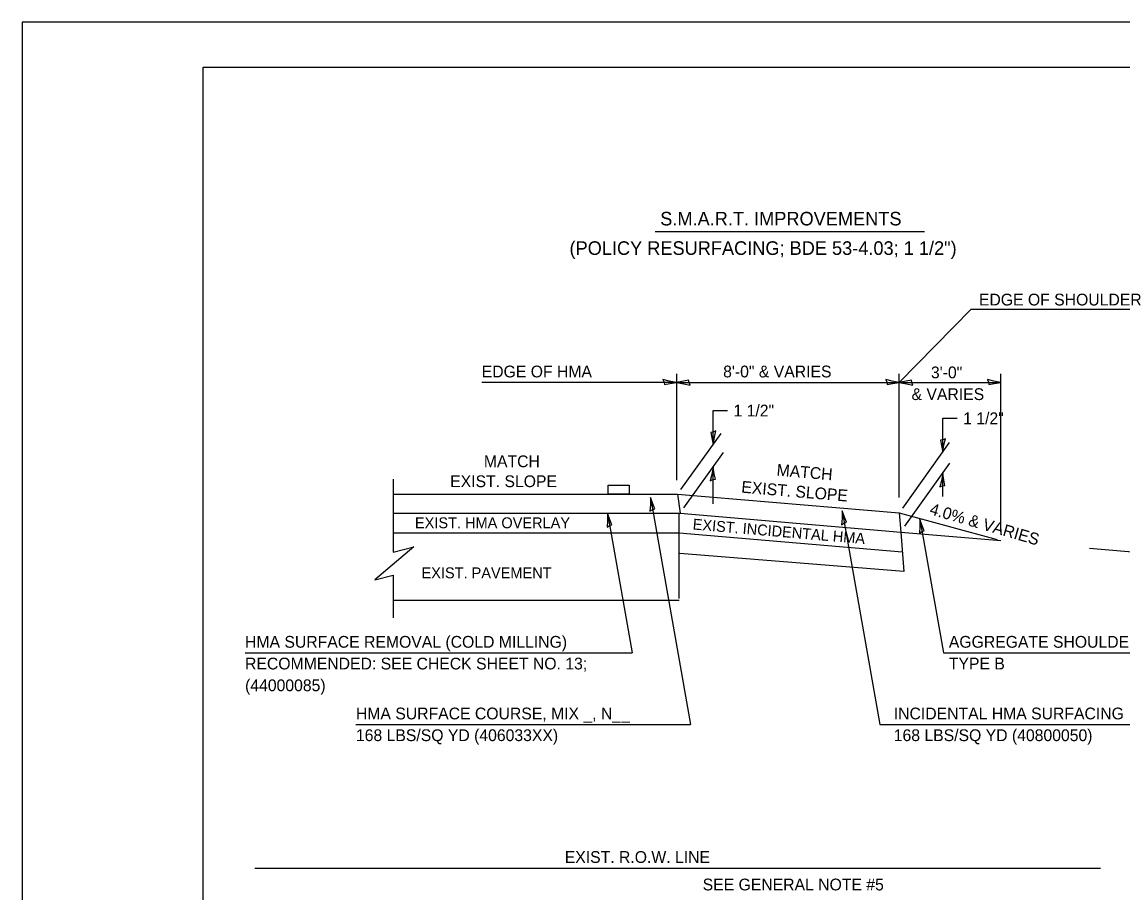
# Model space of a CAD drawing. Extents: x 99425 to 100105, y 99246 to 99699.
# Drawn here: x 99424.6 to 99667.6, y 99506.6 to 99698.9 of the extents above; entities that cross this region are included whole.
import ezdxf

# ---------------------------------------------------------------- set-up
doc = ezdxf.new("R2010")
doc.units = 0
for name, color, linetype in [('Level 27', 7, 'Continuous'), ('Level 29', 7, 'Continuous'), ('Level 55', 7, 'Continuous'), ('Level 6', 7, 'Continuous'), ('Level 9', 7, 'Continuous'), ('Sheets_50 Reference Boundary', 7, 'Continuous'), ('Sheets_General Details', 7, 'Continuous'), ('Sheets_Printer Plotting Border', 7, 'Continuous')]:
    doc.layers.add(name, color=color, linetype=linetype)

msp = doc.modelspace()

# ---------------------------------------------------------------- linework, layer by layer
at = {"layer": 'Level 27'}
for p, q in [((99569.62, 99571.64), (99569.62, 99590.46)), ((99506.47, 99586.11), (99569.62, 99586.11)), ((99569.62, 99586.11), (99618.91, 99581.92)), ((99618.58, 99586.31), (99619.24, 99577.6)), ((99619.24, 99577.6), (99569.79, 99581.6)), ((99660.24, 99582.77), (99693.59, 99579.94)), ((99506.54, 99571.29), (99569.62, 99571.29))]:
    msp.add_line(p, q, dxfattribs=at)
at = {"layer": 'Level 29'}
for p, q in [((99506.47, 99594.69), (99569.31, 99594.69)), ((99569.31, 99594.69), (99618.25, 99590.53)), ((99569.31, 99594.69), (99569.85, 99590.46)), ((99618.25, 99590.53), (99618.58, 99586.31)), ((99618.25, 99590.53), (99639.87, 99584.66)), ((99506.47, 99590.46), (99569.85, 99590.46)), ((99569.85, 99590.46), (99618.58, 99586.31)), ((99618.58, 99586.31), (99640.69, 99584.43))]:
    msp.add_line(p, q, dxfattribs=at)
at = {"layer": 'Level 55'}
for p, q in [((99564.37, 99652.65), (99623.83, 99652.65)), ((99634.11, 99635.51), (99618.25, 99619.36)), ((99634.11, 99635.51), (99674.92, 99635.51)), ((99569.08, 99621.22), (99569.08, 99597.8)), ((99618.25, 99593.98), (99618.25, 99621.22)), ((99640.69, 99586.36), (99640.69, 99621.22)), ((99569.08, 99619.36), (99526.06, 99619.36)), ((99569.08, 99619.36), (99618.25, 99619.36)), ((99618.25, 99619.36), (99640.69, 99619.36)), ((99577.14, 99605.65), (99577.14, 99613.15)), ((99577.14, 99613.15), (99580.33, 99613.15)), ((99627.83, 99611.44), (99631.02, 99611.44)), ((99627.83, 99603.94), (99627.83, 99611.44)), ((99570.05, 99595.73), (99578.89, 99608.1)), ((99619, 99591.57), (99629.37, 99606.09)), ((99570.71, 99591.66), (99579.43, 99603.86)), ((99577.14, 99592.57), (99577.14, 99600.65)), ((99619.51, 99587.62), (99629.43, 99601.5)), ((99506.54, 99598.02), (99506.54, 99581.84)), ((99627.83, 99594.14), (99627.83, 99599.26)), ((99563.29, 99593.96), (99572.12, 99543.86)), ((99605.62, 99591), (99613.92, 99543.86)), ((99553.84, 99590.46), (99559.27, 99559.68)), ((99622.81, 99589.15), (99628.01, 99559.68)), ((99506.54, 99576.77), (99506.54, 99567.36)), ((99473.81, 99559.68), (99559.27, 99559.68)), ((99628.01, 99559.68), (99676.32, 99559.68)), ((99498.29, 99543.86), (99572.12, 99543.86)), ((99613.92, 99543.86), (99673.61, 99543.86))]:
    msp.add_line(p, q, dxfattribs=at)
for points in [[(99566.08, 99619.99), (99566.32, 99619.41), (99566.41, 99618.86), (99567.58, 99619.1), (99569.08, 99619.36), (99567.48, 99619.65)], [(99572.08, 99618.74), (99571.83, 99619.31), (99571.74, 99619.87), (99570.58, 99619.62), (99569.08, 99619.36), (99570.68, 99619.07)], [(99615.26, 99619.99), (99615.5, 99619.41), (99615.59, 99618.86), (99616.75, 99619.1), (99618.25, 99619.36), (99616.65, 99619.65)], [(99621.25, 99618.74), (99621.01, 99619.31), (99620.92, 99619.87), (99619.75, 99619.62), (99618.25, 99619.36), (99619.86, 99619.07)], [(99637.69, 99619.99), (99637.93, 99619.41), (99638.03, 99618.86), (99639.19, 99619.1), (99640.69, 99619.36), (99639.09, 99619.65)], [(99577.76, 99608.65), (99577.19, 99608.4), (99576.64, 99608.31), (99576.88, 99607.15), (99577.14, 99605.65), (99577.43, 99607.25)], [(99628.46, 99606.93), (99627.88, 99606.69), (99627.33, 99606.6), (99627.57, 99605.44), (99627.83, 99603.94), (99628.12, 99605.54)], [(99576.51, 99597.65), (99577.09, 99597.9), (99577.64, 99597.99), (99577.4, 99599.15), (99577.14, 99600.65), (99576.85, 99599.05)], [(99627.2, 99596.27), (99627.78, 99596.51), (99628.33, 99596.6), (99628.09, 99597.76), (99627.83, 99599.26), (99627.54, 99597.66)], [(99563.2, 99590.9), (99563.72, 99591.24), (99564.25, 99591.43), (99563.81, 99592.53), (99563.29, 99593.96), (99563.29, 99592.34)], [(99605.52, 99587.94), (99606.04, 99588.28), (99606.57, 99588.47), (99606.13, 99589.57), (99605.62, 99591), (99605.61, 99589.38)], [(99553.74, 99587.39), (99554.27, 99587.73), (99554.8, 99587.92), (99554.36, 99589.02), (99553.84, 99590.46), (99553.83, 99588.83)], [(99622.72, 99586.09), (99623.24, 99586.43), (99623.77, 99586.62), (99623.33, 99587.72), (99622.81, 99589.15), (99622.81, 99587.52)]]:
    msp.add_lwpolyline(points, close=True, dxfattribs=at)
msp.add_lwpolyline([(99506.54, 99581.84), (99511.06, 99583.06), (99502.46, 99575.75), (99506.54, 99576.77)], dxfattribs=at)
at = {"layer": 'Level 6'}
msp.add_line((99662.69, 99512.07), (99475.96, 99512.07), dxfattribs=at)
at = {"layer": 'Level 9'}
for p, q in [((99553.99, 99594.69), (99553.99, 99596.64)), ((99553.99, 99596.64), (99558.61, 99596.64)), ((99558.61, 99596.64), (99558.61, 99594.69)), ((99558.61, 99594.69), (99553.99, 99594.69))]:
    msp.add_line(p, q, dxfattribs=at)
at = {"layer": 'Sheets_50 Reference Boundary'}
msp.add_lwpolyline([(99464.57, 99688.92), (100094.57, 99688.92), (100094.57, 99288.92), (99464.57, 99288.92)], close=True, dxfattribs=at)
at = {"layer": 'Sheets_General Details'}
for p, q in [((99424.57, 99698.92), (99424.57, 99258.92)), ((100104.57, 99698.92), (99424.57, 99698.92))]:
    msp.add_line(p, q, dxfattribs=at)
msp.add_lwpolyline([(99464.57, 99688.92), (100094.57, 99688.92), (100094.57, 99268.92), (99464.57, 99268.92)], close=True, dxfattribs=at)
at = {"layer": 'Sheets_Printer Plotting Border'}
msp.add_lwpolyline([(99424.57, 99258.92), (100104.57, 99258.92), (100104.57, 99698.92), (99424.57, 99698.92)], close=True, dxfattribs=at)

# ---------------------------------------------------------------- texts
at = {"layer": 'Level 55'}
for s, height, p in [('S.M.A.R.T. IMPROVEMENTS', 3, (99565.47, 99654.01)), ('(POLICY RESURFACING; BDE 53-4.03; 1 1/2")', 3, (99545.44, 99647.51)), ('EDGE OF SHOULDER', 2.6, (99635.83, 99636.34)), ('EDGE OF HMA', 2.6, (99526.06, 99620.46)), ('8\'-0" & VARIES', 2.6, (99579.36, 99620.46)), ('3\'-0"', 2.6, (99625.23, 99620.26)), ('& VARIES', 2.6, (99620.96, 99615.46)), ('1 1/2"', 2.6, (99581.65, 99611.84)), ('1 1/2"', 2.6, (99632.35, 99610.13)), ('MATCH', 2.6, (99526.54, 99600.63)), ('EXIST. SLOPE', 2.6, (99519.1, 99596.23)), ('EXIST. HMA OVERLAY', 2.4, (99511.32, 99587.16)), ('EXIST. PAVEMENT', 2.4, (99512.77, 99576.11)), ('HMA SURFACE REMOVAL (COLD MILLING)', 2.6, (99473.81, 99560.78)), ('AGGREGATE SHOULDERS,', 2.6, (99629.19, 99560.78)), ('RECOMMENDED: SEE CHECK SHEET NO. 13;', 2.6, (99473.81, 99555.98)), ('TYPE B', 2.6, (99629.19, 99555.98)), ('(44000085)', 2.6, (99473.81, 99551.18)), ('HMA SURFACE COURSE, MIX _, N__', 2.6, (99498.29, 99544.96)), ('INCIDENTAL HMA SURFACING', 2.6, (99617.03, 99544.96)), ('168 LBS/SQ YD (406033XX)', 2.6, (99498.29, 99540.16)), ('168 LBS/SQ YD (40800050)', 2.6, (99617.03, 99540.16)), ('EXIST. R.O.W. LINE', 2.6, (99544.39, 99513.27)), ('SEE GENERAL NOTE #5', 2.6, (99574.84, 99507.2))]:
    msp.add_text(s, height=height, dxfattribs=at).set_placement(p)
for s, height, rotation, p in [('MATCH', 2.6, 355.1402, (99591.09, 99598.78)), ('EXIST. SLOPE', 2.6, 355.1402, (99583.3, 99595.03)), ('4.0% & VARIES', 2.6, 343.8161, (99624.77, 99590.28)), ('EXIST. INCIDENTAL HMA', 2.4, 355.1402, (99572.57, 99586.89))]:
    msp.add_text(s, height=height, rotation=rotation, dxfattribs=at).set_placement(p)

doc.saveas('drawing.dxf')
